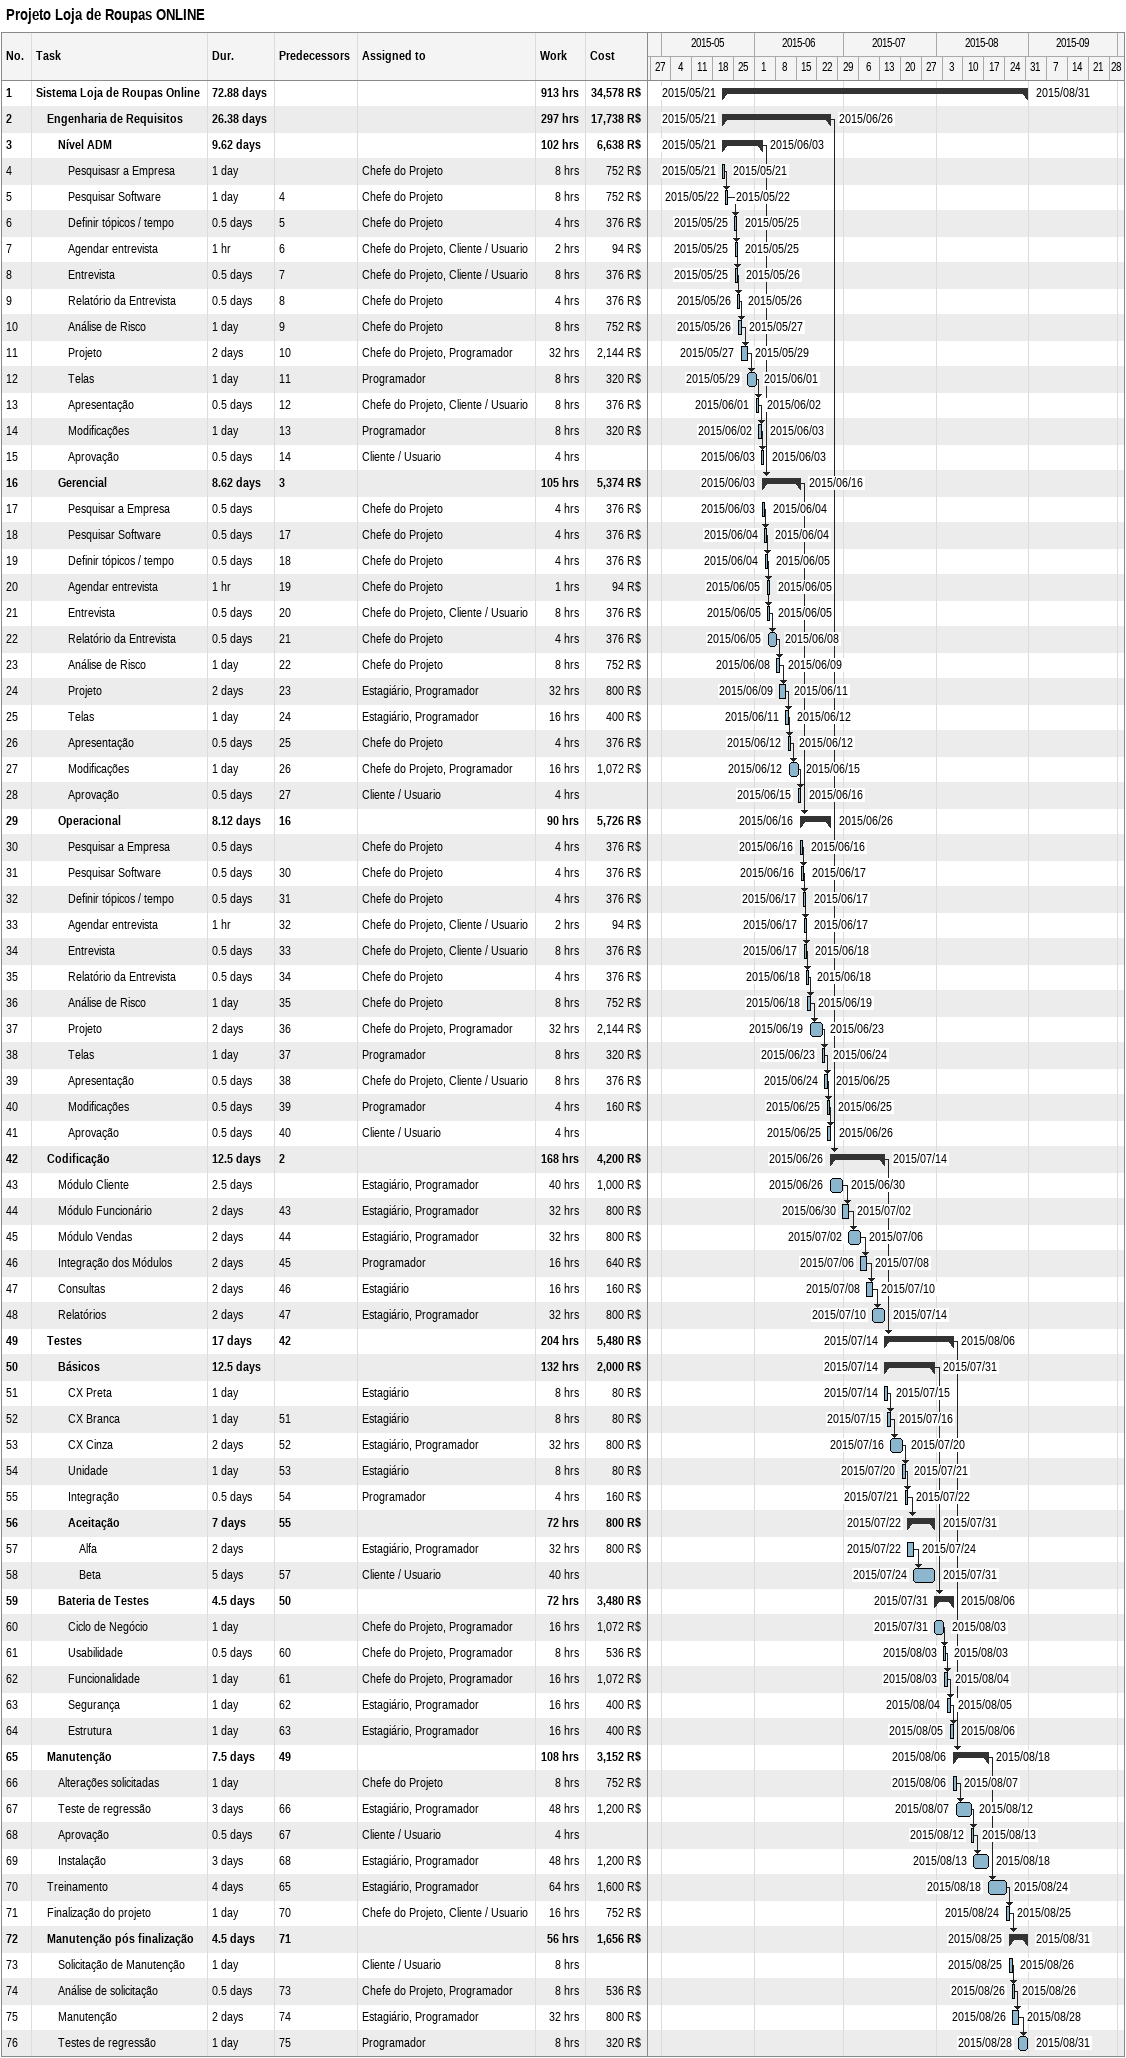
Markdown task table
Projeto Loja de Roupas ONLINE

| ID | Level | Task | Duration | Start | Finish | Predecessors | Resources | Work (h) | Cost (R$) |
|---|---|---|---|---|---|---|---|---|---|
| 1 | 1 | **Sistema Loja de Roupas Online** | 72.88d | 2015-05-21 | 2015-08-31 |  |  | 913 | 34578 |
| 2 | 2 | **Engenharia de Requisitos** | 26.38d | 2015-05-21 | 2015-06-26 |  |  | 297 | 17738 |
| 3 | 3 | **Nível ADM** | 9.62d | 2015-05-21 | 2015-06-03 |  |  | 102 | 6638 |
| 4 | 4 | Pesquisasr a Empresa | 1d | 2015-05-21 | 2015-05-21 |  | Chefe do Projeto | 8 | 752 |
| 5 | 4 | Pesquisar Software | 1d | 2015-05-22 | 2015-05-22 | 4 | Chefe do Projeto | 8 | 752 |
| 6 | 4 | Definir tópicos / tempo | 0.5d | 2015-05-25 | 2015-05-25 | 5 | Chefe do Projeto | 4 | 376 |
| 7 | 4 | Agendar entrevista | 1h | 2015-05-25 | 2015-05-25 | 6 | Chefe do Projeto, Cliente / Usuario | 2 | 94 |
| 8 | 4 | Entrevista | 0.5d | 2015-05-25 | 2015-05-26 | 7 | Chefe do Projeto, Cliente / Usuario | 8 | 376 |
| 9 | 4 | Relatório da Entrevista | 0.5d | 2015-05-26 | 2015-05-26 | 8 | Chefe do Projeto | 4 | 376 |
| 10 | 4 | Análise de Risco | 1d | 2015-05-26 | 2015-05-27 | 9 | Chefe do Projeto | 8 | 752 |
| 11 | 4 | Projeto | 2d | 2015-05-27 | 2015-05-29 | 10 | Chefe do Projeto, Programador | 32 | 2144 |
| 12 | 4 | Telas | 1d | 2015-05-29 | 2015-06-01 | 11 | Programador | 8 | 320 |
| 13 | 4 | Apresentação | 0.5d | 2015-06-01 | 2015-06-02 | 12 | Chefe do Projeto, Cliente / Usuario | 8 | 376 |
| 14 | 4 | Modificações | 1d | 2015-06-02 | 2015-06-03 | 13 | Programador | 8 | 320 |
| 15 | 4 | Aprovação | 0.5d | 2015-06-03 | 2015-06-03 | 14 | Cliente / Usuario | 4 |  |
| 16 | 3 | **Gerencial** | 8.62d | 2015-06-03 | 2015-06-16 | 3 |  | 105 | 5374 |
| 17 | 4 | Pesquisar a Empresa | 0.5d | 2015-06-03 | 2015-06-04 |  | Chefe do Projeto | 4 | 376 |
| 18 | 4 | Pesquisar Software | 0.5d | 2015-06-04 | 2015-06-04 | 17 | Chefe do Projeto | 4 | 376 |
| 19 | 4 | Definir tópicos / tempo | 0.5d | 2015-06-04 | 2015-06-05 | 18 | Chefe do Projeto | 4 | 376 |
| 20 | 4 | Agendar entrevista | 1h | 2015-06-05 | 2015-06-05 | 19 | Chefe do Projeto | 1 | 94 |
| 21 | 4 | Entrevista | 0.5d | 2015-06-05 | 2015-06-05 | 20 | Chefe do Projeto, Cliente / Usuario | 8 | 376 |
| 22 | 4 | Relatório da Entrevista | 0.5d | 2015-06-05 | 2015-06-08 | 21 | Chefe do Projeto | 4 | 376 |
| 23 | 4 | Análise de Risco | 1d | 2015-06-08 | 2015-06-09 | 22 | Chefe do Projeto | 8 | 752 |
| 24 | 4 | Projeto | 2d | 2015-06-09 | 2015-06-11 | 23 | Estagiário, Programador | 32 | 800 |
| 25 | 4 | Telas | 1d | 2015-06-11 | 2015-06-12 | 24 | Estagiário, Programador | 16 | 400 |
| 26 | 4 | Apresentação | 0.5d | 2015-06-12 | 2015-06-12 | 25 | Chefe do Projeto | 4 | 376 |
| 27 | 4 | Modificações | 1d | 2015-06-12 | 2015-06-15 | 26 | Chefe do Projeto, Programador | 16 | 1072 |
| 28 | 4 | Aprovação | 0.5d | 2015-06-15 | 2015-06-16 | 27 | Cliente / Usuario | 4 |  |
| 29 | 3 | **Operacional** | 8.12d | 2015-06-16 | 2015-06-26 | 16 |  | 90 | 5726 |
| 30 | 4 | Pesquisar a Empresa | 0.5d | 2015-06-16 | 2015-06-16 |  | Chefe do Projeto | 4 | 376 |
| 31 | 4 | Pesquisar Software | 0.5d | 2015-06-16 | 2015-06-17 | 30 | Chefe do Projeto | 4 | 376 |
| 32 | 4 | Definir tópicos / tempo | 0.5d | 2015-06-17 | 2015-06-17 | 31 | Chefe do Projeto | 4 | 376 |
| 33 | 4 | Agendar entrevista | 1h | 2015-06-17 | 2015-06-17 | 32 | Chefe do Projeto, Cliente / Usuario | 2 | 94 |
| 34 | 4 | Entrevista | 0.5d | 2015-06-17 | 2015-06-18 | 33 | Chefe do Projeto, Cliente / Usuario | 8 | 376 |
| 35 | 4 | Relatório da Entrevista | 0.5d | 2015-06-18 | 2015-06-18 | 34 | Chefe do Projeto | 4 | 376 |
| 36 | 4 | Análise de Risco | 1d | 2015-06-18 | 2015-06-19 | 35 | Chefe do Projeto | 8 | 752 |
| 37 | 4 | Projeto | 2d | 2015-06-19 | 2015-06-23 | 36 | Chefe do Projeto, Programador | 32 | 2144 |
| 38 | 4 | Telas | 1d | 2015-06-23 | 2015-06-24 | 37 | Programador | 8 | 320 |
| 39 | 4 | Apresentação | 0.5d | 2015-06-24 | 2015-06-25 | 38 | Chefe do Projeto, Cliente / Usuario | 8 | 376 |
| 40 | 4 | Modificações | 0.5d | 2015-06-25 | 2015-06-25 | 39 | Programador | 4 | 160 |
| 41 | 4 | Aprovação | 0.5d | 2015-06-25 | 2015-06-26 | 40 | Cliente / Usuario | 4 |  |
| 42 | 2 | **Codificação** | 12.5d | 2015-06-26 | 2015-07-14 | 2 |  | 168 | 4200 |
| 43 | 3 | Módulo Cliente | 2.5d | 2015-06-26 | 2015-06-30 |  | Estagiário, Programador | 40 | 1000 |
| 44 | 3 | Módulo Funcionário | 2d | 2015-06-30 | 2015-07-02 | 43 | Estagiário, Programador | 32 | 800 |
| 45 | 3 | Módulo Vendas | 2d | 2015-07-02 | 2015-07-06 | 44 | Estagiário, Programador | 32 | 800 |
| 46 | 3 | Integração dos Módulos | 2d | 2015-07-06 | 2015-07-08 | 45 | Programador | 16 | 640 |
| 47 | 3 | Consultas | 2d | 2015-07-08 | 2015-07-10 | 46 | Estagiário | 16 | 160 |
| 48 | 3 | Relatórios | 2d | 2015-07-10 | 2015-07-14 | 47 | Estagiário, Programador | 32 | 800 |
| 49 | 2 | **Testes** | 17d | 2015-07-14 | 2015-08-06 | 42 |  | 204 | 5480 |
| 50 | 3 | **Básicos** | 12.5d | 2015-07-14 | 2015-07-31 |  |  | 132 | 2000 |
| 51 | 4 | CX Preta | 1d | 2015-07-14 | 2015-07-15 |  | Estagiário | 8 | 80 |
| 52 | 4 | CX Branca | 1d | 2015-07-15 | 2015-07-16 | 51 | Estagiário | 8 | 80 |
| 53 | 4 | CX Cinza | 2d | 2015-07-16 | 2015-07-20 | 52 | Estagiário, Programador | 32 | 800 |
| 54 | 4 | Unidade | 1d | 2015-07-20 | 2015-07-21 | 53 | Estagiário | 8 | 80 |
| 55 | 4 | Integração | 0.5d | 2015-07-21 | 2015-07-22 | 54 | Programador | 4 | 160 |
| 56 | 4 | **Aceitação** | 7d | 2015-07-22 | 2015-07-31 | 55 |  | 72 | 800 |
| 57 | 5 | Alfa | 2d | 2015-07-22 | 2015-07-24 |  | Estagiário, Programador | 32 | 800 |
| 58 | 5 | Beta | 5d | 2015-07-24 | 2015-07-31 | 57 | Cliente / Usuario | 40 |  |
| 59 | 3 | **Bateria de Testes** | 4.5d | 2015-07-31 | 2015-08-06 | 50 |  | 72 | 3480 |
| 60 | 4 | Ciclo de Negócio | 1d | 2015-07-31 | 2015-08-03 |  | Chefe do Projeto, Programador | 16 | 1072 |
| 61 | 4 | Usabilidade | 0.5d | 2015-08-03 | 2015-08-03 | 60 | Chefe do Projeto, Programador | 8 | 536 |
| 62 | 4 | Funcionalidade | 1d | 2015-08-03 | 2015-08-04 | 61 | Chefe do Projeto, Programador | 16 | 1072 |
| 63 | 4 | Segurança | 1d | 2015-08-04 | 2015-08-05 | 62 | Estagiário, Programador | 16 | 400 |
| 64 | 4 | Estrutura | 1d | 2015-08-05 | 2015-08-06 | 63 | Estagiário, Programador | 16 | 400 |
| 65 | 2 | **Manutenção** | 7.5d | 2015-08-06 | 2015-08-18 | 49 |  | 108 | 3152 |
| 66 | 3 | Alterações solicitadas | 1d | 2015-08-06 | 2015-08-07 |  | Chefe do Projeto | 8 | 752 |
| 67 | 3 | Teste de regressão | 3d | 2015-08-07 | 2015-08-12 | 66 | Estagiário, Programador | 48 | 1200 |
| 68 | 3 | Aprovação | 0.5d | 2015-08-12 | 2015-08-13 | 67 | Cliente / Usuario | 4 |  |
| 69 | 3 | Instalação | 3d | 2015-08-13 | 2015-08-18 | 68 | Estagiário, Programador | 48 | 1200 |
| 70 | 2 | Treinamento | 4d | 2015-08-18 | 2015-08-24 | 65 | Estagiário, Programador | 64 | 1600 |
| 71 | 2 | Finalização do projeto | 1d | 2015-08-24 | 2015-08-25 | 70 | Chefe do Projeto, Cliente / Usuario | 16 | 752 |
| 72 | 2 | **Manutenção pós finalização** | 4.5d | 2015-08-25 | 2015-08-31 | 71 |  | 56 | 1656 |
| 73 | 3 | Solicitação de Manutenção | 1d | 2015-08-25 | 2015-08-26 |  | Cliente / Usuario | 8 |  |
| 74 | 3 | Análise de solicitação | 0.5d | 2015-08-26 | 2015-08-26 | 73 | Chefe do Projeto, Programador | 8 | 536 |
| 75 | 3 | Manutenção | 2d | 2015-08-26 | 2015-08-28 | 74 | Estagiário, Programador | 32 | 800 |
| 76 | 3 | Testes de regressão | 1d | 2015-08-28 | 2015-08-31 | 75 | Programador | 8 | 320 |
